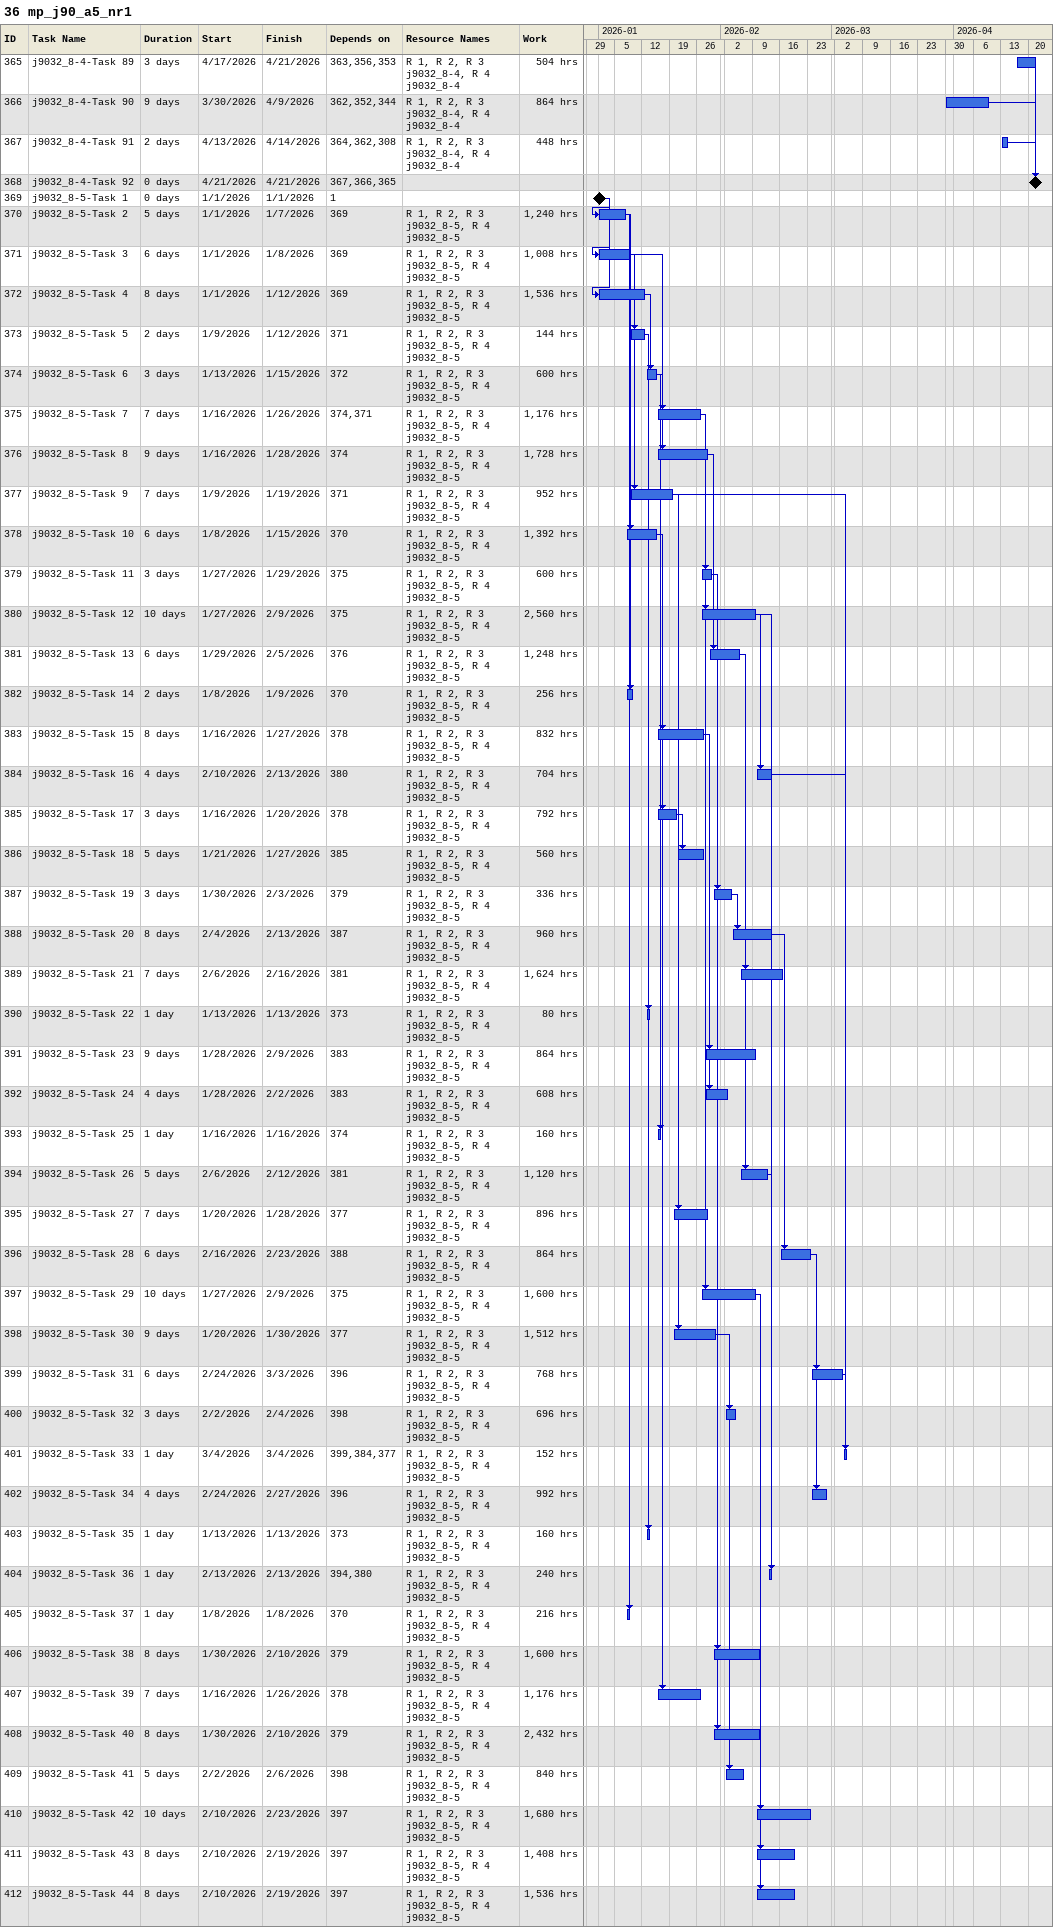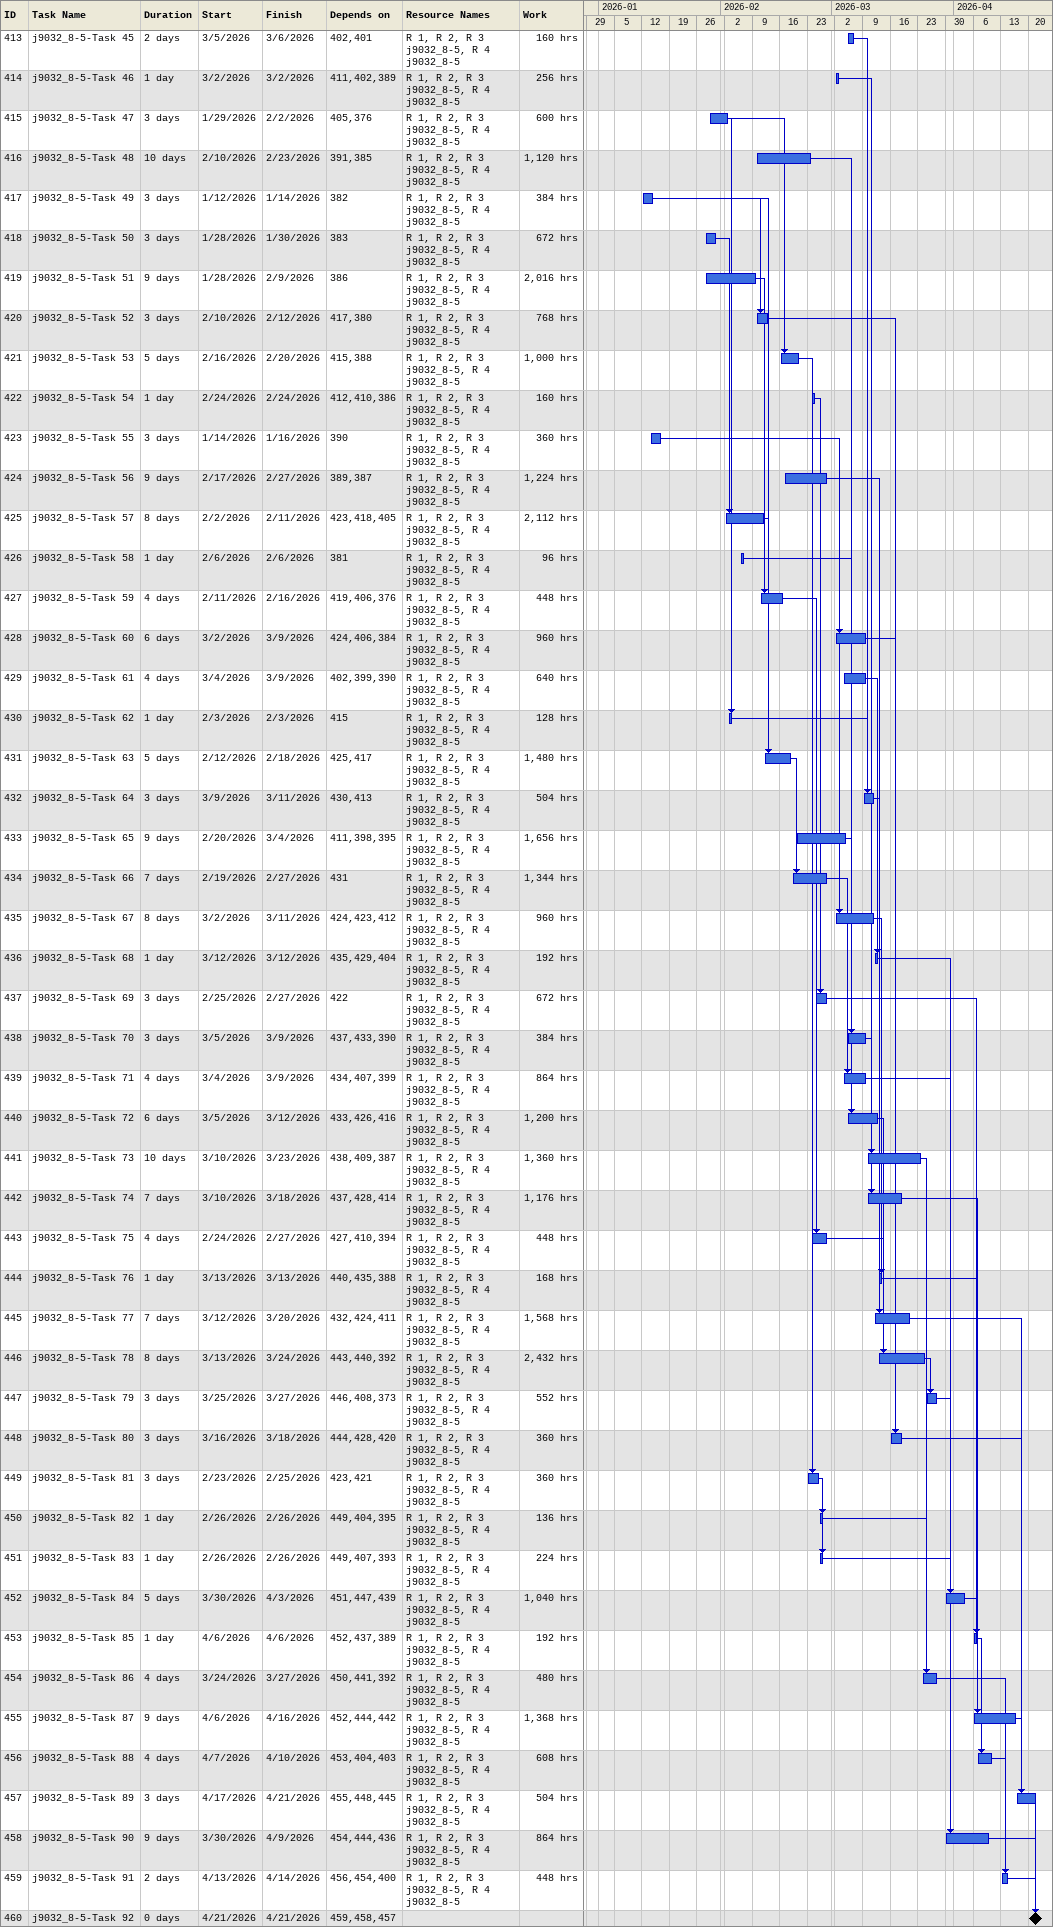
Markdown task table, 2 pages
36 mp_j90_a5_nr1

| ID | Task | Duration | Start | Finish | Predecessors | Resources | Work (h) |
|---|---|---|---|---|---|---|---|
| 365 | j9032_8-4-Task 89 | 3d | 2026-04-17 | 2026-04-21 | 363, 356, 353 | R 1, R 2, R 3 j9032_8-4, R 4 j9032_8-4 | 504 |
| 366 | j9032_8-4-Task 90 | 9d | 2026-03-30 | 2026-04-09 | 362, 352, 344 | R 1, R 2, R 3 j9032_8-4, R 4 j9032_8-4 | 864 |
| 367 | j9032_8-4-Task 91 | 2d | 2026-04-13 | 2026-04-14 | 364, 362, 308 | R 1, R 2, R 3 j9032_8-4, R 4 j9032_8-4 | 448 |
| 368 | j9032_8-4-Task 92 | 0d | 2026-04-21 | 2026-04-21 | 367, 366, 365 |  |  |
| 369 | j9032_8-5-Task 1 | 0d | 2026-01-01 | 2026-01-01 | 1 |  |  |
| 370 | j9032_8-5-Task 2 | 5d | 2026-01-01 | 2026-01-07 | 369 | R 1, R 2, R 3 j9032_8-5, R 4 j9032_8-5 | 1240 |
| 371 | j9032_8-5-Task 3 | 6d | 2026-01-01 | 2026-01-08 | 369 | R 1, R 2, R 3 j9032_8-5, R 4 j9032_8-5 | 1008 |
| 372 | j9032_8-5-Task 4 | 8d | 2026-01-01 | 2026-01-12 | 369 | R 1, R 2, R 3 j9032_8-5, R 4 j9032_8-5 | 1536 |
| 373 | j9032_8-5-Task 5 | 2d | 2026-01-09 | 2026-01-12 | 371 | R 1, R 2, R 3 j9032_8-5, R 4 j9032_8-5 | 144 |
| 374 | j9032_8-5-Task 6 | 3d | 2026-01-13 | 2026-01-15 | 372 | R 1, R 2, R 3 j9032_8-5, R 4 j9032_8-5 | 600 |
| 375 | j9032_8-5-Task 7 | 7d | 2026-01-16 | 2026-01-26 | 374, 371 | R 1, R 2, R 3 j9032_8-5, R 4 j9032_8-5 | 1176 |
| 376 | j9032_8-5-Task 8 | 9d | 2026-01-16 | 2026-01-28 | 374 | R 1, R 2, R 3 j9032_8-5, R 4 j9032_8-5 | 1728 |
| 377 | j9032_8-5-Task 9 | 7d | 2026-01-09 | 2026-01-19 | 371 | R 1, R 2, R 3 j9032_8-5, R 4 j9032_8-5 | 952 |
| 378 | j9032_8-5-Task 10 | 6d | 2026-01-08 | 2026-01-15 | 370 | R 1, R 2, R 3 j9032_8-5, R 4 j9032_8-5 | 1392 |
| 379 | j9032_8-5-Task 11 | 3d | 2026-01-27 | 2026-01-29 | 375 | R 1, R 2, R 3 j9032_8-5, R 4 j9032_8-5 | 600 |
| 380 | j9032_8-5-Task 12 | 10d | 2026-01-27 | 2026-02-09 | 375 | R 1, R 2, R 3 j9032_8-5, R 4 j9032_8-5 | 2560 |
| 381 | j9032_8-5-Task 13 | 6d | 2026-01-29 | 2026-02-05 | 376 | R 1, R 2, R 3 j9032_8-5, R 4 j9032_8-5 | 1248 |
| 382 | j9032_8-5-Task 14 | 2d | 2026-01-08 | 2026-01-09 | 370 | R 1, R 2, R 3 j9032_8-5, R 4 j9032_8-5 | 256 |
| 383 | j9032_8-5-Task 15 | 8d | 2026-01-16 | 2026-01-27 | 378 | R 1, R 2, R 3 j9032_8-5, R 4 j9032_8-5 | 832 |
| 384 | j9032_8-5-Task 16 | 4d | 2026-02-10 | 2026-02-13 | 380 | R 1, R 2, R 3 j9032_8-5, R 4 j9032_8-5 | 704 |
| 385 | j9032_8-5-Task 17 | 3d | 2026-01-16 | 2026-01-20 | 378 | R 1, R 2, R 3 j9032_8-5, R 4 j9032_8-5 | 792 |
| 386 | j9032_8-5-Task 18 | 5d | 2026-01-21 | 2026-01-27 | 385 | R 1, R 2, R 3 j9032_8-5, R 4 j9032_8-5 | 560 |
| 387 | j9032_8-5-Task 19 | 3d | 2026-01-30 | 2026-02-03 | 379 | R 1, R 2, R 3 j9032_8-5, R 4 j9032_8-5 | 336 |
| 388 | j9032_8-5-Task 20 | 8d | 2026-02-04 | 2026-02-13 | 387 | R 1, R 2, R 3 j9032_8-5, R 4 j9032_8-5 | 960 |
| 389 | j9032_8-5-Task 21 | 7d | 2026-02-06 | 2026-02-16 | 381 | R 1, R 2, R 3 j9032_8-5, R 4 j9032_8-5 | 1624 |
| 390 | j9032_8-5-Task 22 | 1d | 2026-01-13 | 2026-01-13 | 373 | R 1, R 2, R 3 j9032_8-5, R 4 j9032_8-5 | 80 |
| 391 | j9032_8-5-Task 23 | 9d | 2026-01-28 | 2026-02-09 | 383 | R 1, R 2, R 3 j9032_8-5, R 4 j9032_8-5 | 864 |
| 392 | j9032_8-5-Task 24 | 4d | 2026-01-28 | 2026-02-02 | 383 | R 1, R 2, R 3 j9032_8-5, R 4 j9032_8-5 | 608 |
| 393 | j9032_8-5-Task 25 | 1d | 2026-01-16 | 2026-01-16 | 374 | R 1, R 2, R 3 j9032_8-5, R 4 j9032_8-5 | 160 |
| 394 | j9032_8-5-Task 26 | 5d | 2026-02-06 | 2026-02-12 | 381 | R 1, R 2, R 3 j9032_8-5, R 4 j9032_8-5 | 1120 |
| 395 | j9032_8-5-Task 27 | 7d | 2026-01-20 | 2026-01-28 | 377 | R 1, R 2, R 3 j9032_8-5, R 4 j9032_8-5 | 896 |
| 396 | j9032_8-5-Task 28 | 6d | 2026-02-16 | 2026-02-23 | 388 | R 1, R 2, R 3 j9032_8-5, R 4 j9032_8-5 | 864 |
| 397 | j9032_8-5-Task 29 | 10d | 2026-01-27 | 2026-02-09 | 375 | R 1, R 2, R 3 j9032_8-5, R 4 j9032_8-5 | 1600 |
| 398 | j9032_8-5-Task 30 | 9d | 2026-01-20 | 2026-01-30 | 377 | R 1, R 2, R 3 j9032_8-5, R 4 j9032_8-5 | 1512 |
| 399 | j9032_8-5-Task 31 | 6d | 2026-02-24 | 2026-03-03 | 396 | R 1, R 2, R 3 j9032_8-5, R 4 j9032_8-5 | 768 |
| 400 | j9032_8-5-Task 32 | 3d | 2026-02-02 | 2026-02-04 | 398 | R 1, R 2, R 3 j9032_8-5, R 4 j9032_8-5 | 696 |
| 401 | j9032_8-5-Task 33 | 1d | 2026-03-04 | 2026-03-04 | 399, 384, 377 | R 1, R 2, R 3 j9032_8-5, R 4 j9032_8-5 | 152 |
| 402 | j9032_8-5-Task 34 | 4d | 2026-02-24 | 2026-02-27 | 396 | R 1, R 2, R 3 j9032_8-5, R 4 j9032_8-5 | 992 |
| 403 | j9032_8-5-Task 35 | 1d | 2026-01-13 | 2026-01-13 | 373 | R 1, R 2, R 3 j9032_8-5, R 4 j9032_8-5 | 160 |
| 404 | j9032_8-5-Task 36 | 1d | 2026-02-13 | 2026-02-13 | 394, 380 | R 1, R 2, R 3 j9032_8-5, R 4 j9032_8-5 | 240 |
| 405 | j9032_8-5-Task 37 | 1d | 2026-01-08 | 2026-01-08 | 370 | R 1, R 2, R 3 j9032_8-5, R 4 j9032_8-5 | 216 |
| 406 | j9032_8-5-Task 38 | 8d | 2026-01-30 | 2026-02-10 | 379 | R 1, R 2, R 3 j9032_8-5, R 4 j9032_8-5 | 1600 |
| 407 | j9032_8-5-Task 39 | 7d | 2026-01-16 | 2026-01-26 | 378 | R 1, R 2, R 3 j9032_8-5, R 4 j9032_8-5 | 1176 |
| 408 | j9032_8-5-Task 40 | 8d | 2026-01-30 | 2026-02-10 | 379 | R 1, R 2, R 3 j9032_8-5, R 4 j9032_8-5 | 2432 |
| 409 | j9032_8-5-Task 41 | 5d | 2026-02-02 | 2026-02-06 | 398 | R 1, R 2, R 3 j9032_8-5, R 4 j9032_8-5 | 840 |
| 410 | j9032_8-5-Task 42 | 10d | 2026-02-10 | 2026-02-23 | 397 | R 1, R 2, R 3 j9032_8-5, R 4 j9032_8-5 | 1680 |
| 411 | j9032_8-5-Task 43 | 8d | 2026-02-10 | 2026-02-19 | 397 | R 1, R 2, R 3 j9032_8-5, R 4 j9032_8-5 | 1408 |
| 412 | j9032_8-5-Task 44 | 8d | 2026-02-10 | 2026-02-19 | 397 | R 1, R 2, R 3 j9032_8-5, R 4 j9032_8-5 | 1536 |
| 413 | j9032_8-5-Task 45 | 2d | 2026-03-05 | 2026-03-06 | 402, 401 | R 1, R 2, R 3 j9032_8-5, R 4 j9032_8-5 | 160 |
| 414 | j9032_8-5-Task 46 | 1d | 2026-03-02 | 2026-03-02 | 411, 402, 389 | R 1, R 2, R 3 j9032_8-5, R 4 j9032_8-5 | 256 |
| 415 | j9032_8-5-Task 47 | 3d | 2026-01-29 | 2026-02-02 | 405, 376 | R 1, R 2, R 3 j9032_8-5, R 4 j9032_8-5 | 600 |
| 416 | j9032_8-5-Task 48 | 10d | 2026-02-10 | 2026-02-23 | 391, 385 | R 1, R 2, R 3 j9032_8-5, R 4 j9032_8-5 | 1120 |
| 417 | j9032_8-5-Task 49 | 3d | 2026-01-12 | 2026-01-14 | 382 | R 1, R 2, R 3 j9032_8-5, R 4 j9032_8-5 | 384 |
| 418 | j9032_8-5-Task 50 | 3d | 2026-01-28 | 2026-01-30 | 383 | R 1, R 2, R 3 j9032_8-5, R 4 j9032_8-5 | 672 |
| 419 | j9032_8-5-Task 51 | 9d | 2026-01-28 | 2026-02-09 | 386 | R 1, R 2, R 3 j9032_8-5, R 4 j9032_8-5 | 2016 |
| 420 | j9032_8-5-Task 52 | 3d | 2026-02-10 | 2026-02-12 | 417, 380 | R 1, R 2, R 3 j9032_8-5, R 4 j9032_8-5 | 768 |
| 421 | j9032_8-5-Task 53 | 5d | 2026-02-16 | 2026-02-20 | 415, 388 | R 1, R 2, R 3 j9032_8-5, R 4 j9032_8-5 | 1000 |
| 422 | j9032_8-5-Task 54 | 1d | 2026-02-24 | 2026-02-24 | 412, 410, 386 | R 1, R 2, R 3 j9032_8-5, R 4 j9032_8-5 | 160 |
| 423 | j9032_8-5-Task 55 | 3d | 2026-01-14 | 2026-01-16 | 390 | R 1, R 2, R 3 j9032_8-5, R 4 j9032_8-5 | 360 |
| 424 | j9032_8-5-Task 56 | 9d | 2026-02-17 | 2026-02-27 | 389, 387 | R 1, R 2, R 3 j9032_8-5, R 4 j9032_8-5 | 1224 |
| 425 | j9032_8-5-Task 57 | 8d | 2026-02-02 | 2026-02-11 | 423, 418, 405 | R 1, R 2, R 3 j9032_8-5, R 4 j9032_8-5 | 2112 |
| 426 | j9032_8-5-Task 58 | 1d | 2026-02-06 | 2026-02-06 | 381 | R 1, R 2, R 3 j9032_8-5, R 4 j9032_8-5 | 96 |
| 427 | j9032_8-5-Task 59 | 4d | 2026-02-11 | 2026-02-16 | 419, 406, 376 | R 1, R 2, R 3 j9032_8-5, R 4 j9032_8-5 | 448 |
| 428 | j9032_8-5-Task 60 | 6d | 2026-03-02 | 2026-03-09 | 424, 406, 384 | R 1, R 2, R 3 j9032_8-5, R 4 j9032_8-5 | 960 |
| 429 | j9032_8-5-Task 61 | 4d | 2026-03-04 | 2026-03-09 | 402, 399, 390 | R 1, R 2, R 3 j9032_8-5, R 4 j9032_8-5 | 640 |
| 430 | j9032_8-5-Task 62 | 1d | 2026-02-03 | 2026-02-03 | 415 | R 1, R 2, R 3 j9032_8-5, R 4 j9032_8-5 | 128 |
| 431 | j9032_8-5-Task 63 | 5d | 2026-02-12 | 2026-02-18 | 425, 417 | R 1, R 2, R 3 j9032_8-5, R 4 j9032_8-5 | 1480 |
| 432 | j9032_8-5-Task 64 | 3d | 2026-03-09 | 2026-03-11 | 430, 413 | R 1, R 2, R 3 j9032_8-5, R 4 j9032_8-5 | 504 |
| 433 | j9032_8-5-Task 65 | 9d | 2026-02-20 | 2026-03-04 | 411, 398, 395 | R 1, R 2, R 3 j9032_8-5, R 4 j9032_8-5 | 1656 |
| 434 | j9032_8-5-Task 66 | 7d | 2026-02-19 | 2026-02-27 | 431 | R 1, R 2, R 3 j9032_8-5, R 4 j9032_8-5 | 1344 |
| 435 | j9032_8-5-Task 67 | 8d | 2026-03-02 | 2026-03-11 | 424, 423, 412 | R 1, R 2, R 3 j9032_8-5, R 4 j9032_8-5 | 960 |
| 436 | j9032_8-5-Task 68 | 1d | 2026-03-12 | 2026-03-12 | 435, 429, 404 | R 1, R 2, R 3 j9032_8-5, R 4 j9032_8-5 | 192 |
| 437 | j9032_8-5-Task 69 | 3d | 2026-02-25 | 2026-02-27 | 422 | R 1, R 2, R 3 j9032_8-5, R 4 j9032_8-5 | 672 |
| 438 | j9032_8-5-Task 70 | 3d | 2026-03-05 | 2026-03-09 | 437, 433, 390 | R 1, R 2, R 3 j9032_8-5, R 4 j9032_8-5 | 384 |
| 439 | j9032_8-5-Task 71 | 4d | 2026-03-04 | 2026-03-09 | 434, 407, 399 | R 1, R 2, R 3 j9032_8-5, R 4 j9032_8-5 | 864 |
| 440 | j9032_8-5-Task 72 | 6d | 2026-03-05 | 2026-03-12 | 433, 426, 416 | R 1, R 2, R 3 j9032_8-5, R 4 j9032_8-5 | 1200 |
| 441 | j9032_8-5-Task 73 | 10d | 2026-03-10 | 2026-03-23 | 438, 409, 387 | R 1, R 2, R 3 j9032_8-5, R 4 j9032_8-5 | 1360 |
| 442 | j9032_8-5-Task 74 | 7d | 2026-03-10 | 2026-03-18 | 437, 428, 414 | R 1, R 2, R 3 j9032_8-5, R 4 j9032_8-5 | 1176 |
| 443 | j9032_8-5-Task 75 | 4d | 2026-02-24 | 2026-02-27 | 427, 410, 394 | R 1, R 2, R 3 j9032_8-5, R 4 j9032_8-5 | 448 |
| 444 | j9032_8-5-Task 76 | 1d | 2026-03-13 | 2026-03-13 | 440, 435, 388 | R 1, R 2, R 3 j9032_8-5, R 4 j9032_8-5 | 168 |
| 445 | j9032_8-5-Task 77 | 7d | 2026-03-12 | 2026-03-20 | 432, 424, 411 | R 1, R 2, R 3 j9032_8-5, R 4 j9032_8-5 | 1568 |
| 446 | j9032_8-5-Task 78 | 8d | 2026-03-13 | 2026-03-24 | 443, 440, 392 | R 1, R 2, R 3 j9032_8-5, R 4 j9032_8-5 | 2432 |
| 447 | j9032_8-5-Task 79 | 3d | 2026-03-25 | 2026-03-27 | 446, 408, 373 | R 1, R 2, R 3 j9032_8-5, R 4 j9032_8-5 | 552 |
| 448 | j9032_8-5-Task 80 | 3d | 2026-03-16 | 2026-03-18 | 444, 428, 420 | R 1, R 2, R 3 j9032_8-5, R 4 j9032_8-5 | 360 |
| 449 | j9032_8-5-Task 81 | 3d | 2026-02-23 | 2026-02-25 | 423, 421 | R 1, R 2, R 3 j9032_8-5, R 4 j9032_8-5 | 360 |
| 450 | j9032_8-5-Task 82 | 1d | 2026-02-26 | 2026-02-26 | 449, 404, 395 | R 1, R 2, R 3 j9032_8-5, R 4 j9032_8-5 | 136 |
| 451 | j9032_8-5-Task 83 | 1d | 2026-02-26 | 2026-02-26 | 449, 407, 393 | R 1, R 2, R 3 j9032_8-5, R 4 j9032_8-5 | 224 |
| 452 | j9032_8-5-Task 84 | 5d | 2026-03-30 | 2026-04-03 | 451, 447, 439 | R 1, R 2, R 3 j9032_8-5, R 4 j9032_8-5 | 1040 |
| 453 | j9032_8-5-Task 85 | 1d | 2026-04-06 | 2026-04-06 | 452, 437, 389 | R 1, R 2, R 3 j9032_8-5, R 4 j9032_8-5 | 192 |
| 454 | j9032_8-5-Task 86 | 4d | 2026-03-24 | 2026-03-27 | 450, 441, 392 | R 1, R 2, R 3 j9032_8-5, R 4 j9032_8-5 | 480 |
| 455 | j9032_8-5-Task 87 | 9d | 2026-04-06 | 2026-04-16 | 452, 444, 442 | R 1, R 2, R 3 j9032_8-5, R 4 j9032_8-5 | 1368 |
| 456 | j9032_8-5-Task 88 | 4d | 2026-04-07 | 2026-04-10 | 453, 404, 403 | R 1, R 2, R 3 j9032_8-5, R 4 j9032_8-5 | 608 |
| 457 | j9032_8-5-Task 89 | 3d | 2026-04-17 | 2026-04-21 | 455, 448, 445 | R 1, R 2, R 3 j9032_8-5, R 4 j9032_8-5 | 504 |
| 458 | j9032_8-5-Task 90 | 9d | 2026-03-30 | 2026-04-09 | 454, 444, 436 | R 1, R 2, R 3 j9032_8-5, R 4 j9032_8-5 | 864 |
| 459 | j9032_8-5-Task 91 | 2d | 2026-04-13 | 2026-04-14 | 456, 454, 400 | R 1, R 2, R 3 j9032_8-5, R 4 j9032_8-5 | 448 |
| 460 | j9032_8-5-Task 92 | 0d | 2026-04-21 | 2026-04-21 | 459, 458, 457 |  |  |
